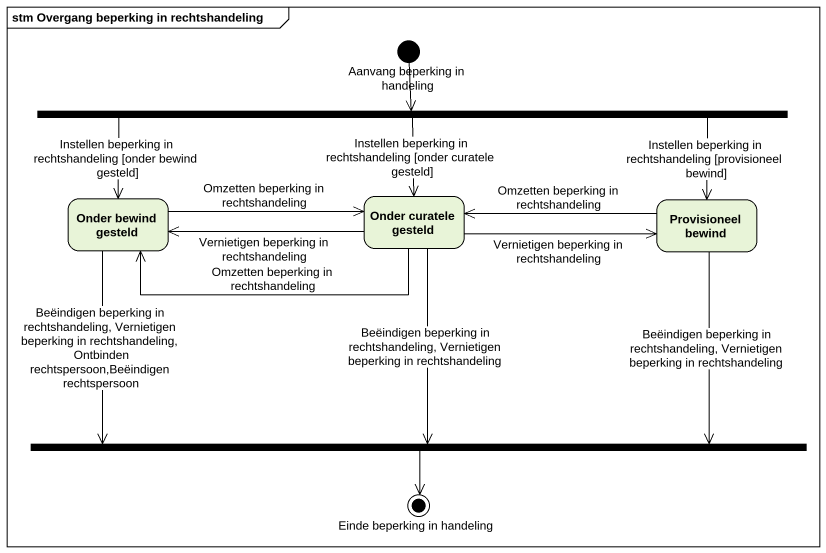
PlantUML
@startuml
mainframe stm Overgang beperking in rechtshandeling
hide empty description
state "Aanvang beperking in handeling" as Aanvang_beperking_in <<start>>
state fork1 <<fork>>
state "Onder bewind gesteld" as Onder_bewind_gesteld
state "Onder curatele gesteld" as Onder_curatele_gesteld
state "Provisioneel bewind" as Provisioneel_bewind
state fork2 <<join>>
state "Einde beperking in handeling" as Einde_beperking_in_handeling <<end>>
Aanvang_beperking_in --> fork1
fork1 -left-> Onder_bewind_gesteld : Instellen beperking in rechtshandeling [onder bewind gesteld]
fork1 --> Onder_curatele_gesteld : Instellen beperking in rechtshandeling [onder curatele gesteld]
fork1 -right-> Provisioneel_bewind : Instellen beperking in rechtshandeling [provisioneel bewind]
Onder_bewind_gesteld -right-> Onder_curatele_gesteld : Omzetten beperking in rechtshandeling
Onder_bewind_gesteld --> fork2 : Beëindigen beperking in rechtshandeling, Vernietigen beperking in rechtshandeling, Ontbinden rechtspersoon,Beëindigen rechtspersoon
Onder_curatele_gesteld -left-> Onder_bewind_gesteld : Omzetten beperking in rechtshandeling
Onder_curatele_gesteld -left-> Onder_bewind_gesteld : Vernietigen beperking in rechtshandeling
Onder_curatele_gesteld -right-> Provisioneel_bewind : Vernietigen beperking in rechtshandeling
Onder_curatele_gesteld --> fork2 : Beëindigen beperking in rechtshandeling, Vernietigen beperking in rechtshandeling
Provisioneel_bewind -left-> Onder_curatele_gesteld : Omzetten beperking in rechtshandeling
Provisioneel_bewind --> fork2 : Beëindigen beperking in rechtshandeling, Vernietigen beperking in rechtshandeling
fork2 --> Einde_beperking_in_handeling
@enduml
